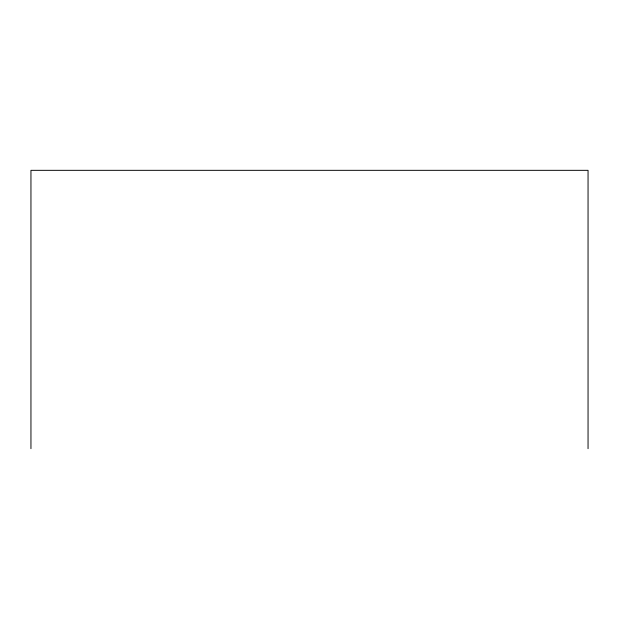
<?xml version="1.0" encoding="UTF-8"?>
<svg xmlns="http://www.w3.org/2000/svg" width="619" height="619" viewBox="0 0 619 619"><rect width="100%" height="100%" fill="white"/><g stroke="black" fill="none" stroke-linecap="round" stroke-linejoin="round"><path stroke-width="0.93" d="M588.05 448.667L588.05 170.333L30.95 170.333L30.95 448.667"/></g></svg>
